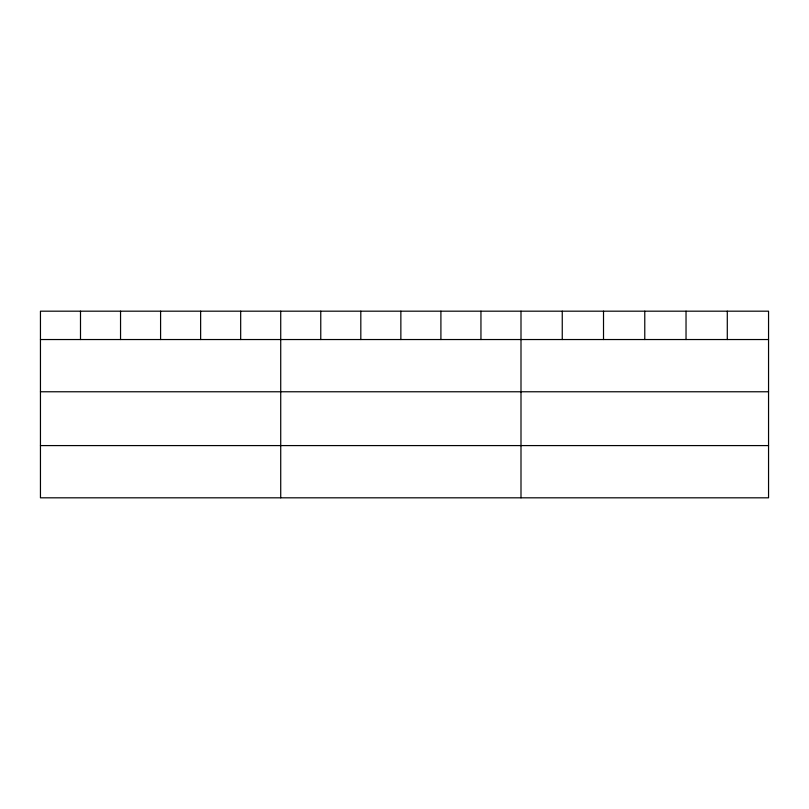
<?xml version="1.0" encoding="UTF-8"?>
<svg xmlns="http://www.w3.org/2000/svg" width="809" height="809" viewBox="0 0 809 809"><rect width="100%" height="100%" fill="white"/><g stroke="black" fill="none" stroke-linecap="round" stroke-linejoin="round"><path stroke-width="1.21" d="M768.55 339.537L768.55 497.818L40.45 497.818L40.45 311.182L768.55 311.182L768.55 339.537L40.45 339.537M40.45 391.768L768.55 391.768M40.45 445.587L768.55 445.587M727.291 311.182L727.291 339.537M686.032 311.182L686.032 339.537M644.773 311.182L644.773 339.537M603.514 311.182L603.514 339.537M562.255 311.182L562.255 339.537M520.996 311.182L520.996 497.818M480.951 311.182L480.951 339.537M440.905 311.182L440.905 339.537M400.859 311.182L400.859 339.537M360.814 311.182L360.814 339.537M320.768 311.182L320.768 339.537M280.723 311.182L280.723 497.818M240.678 311.182L240.678 339.537M200.632 311.182L200.632 339.537M160.587 311.182L160.587 339.537M120.541 311.182L120.541 339.537M80.495 311.182L80.495 339.537"/></g></svg>
